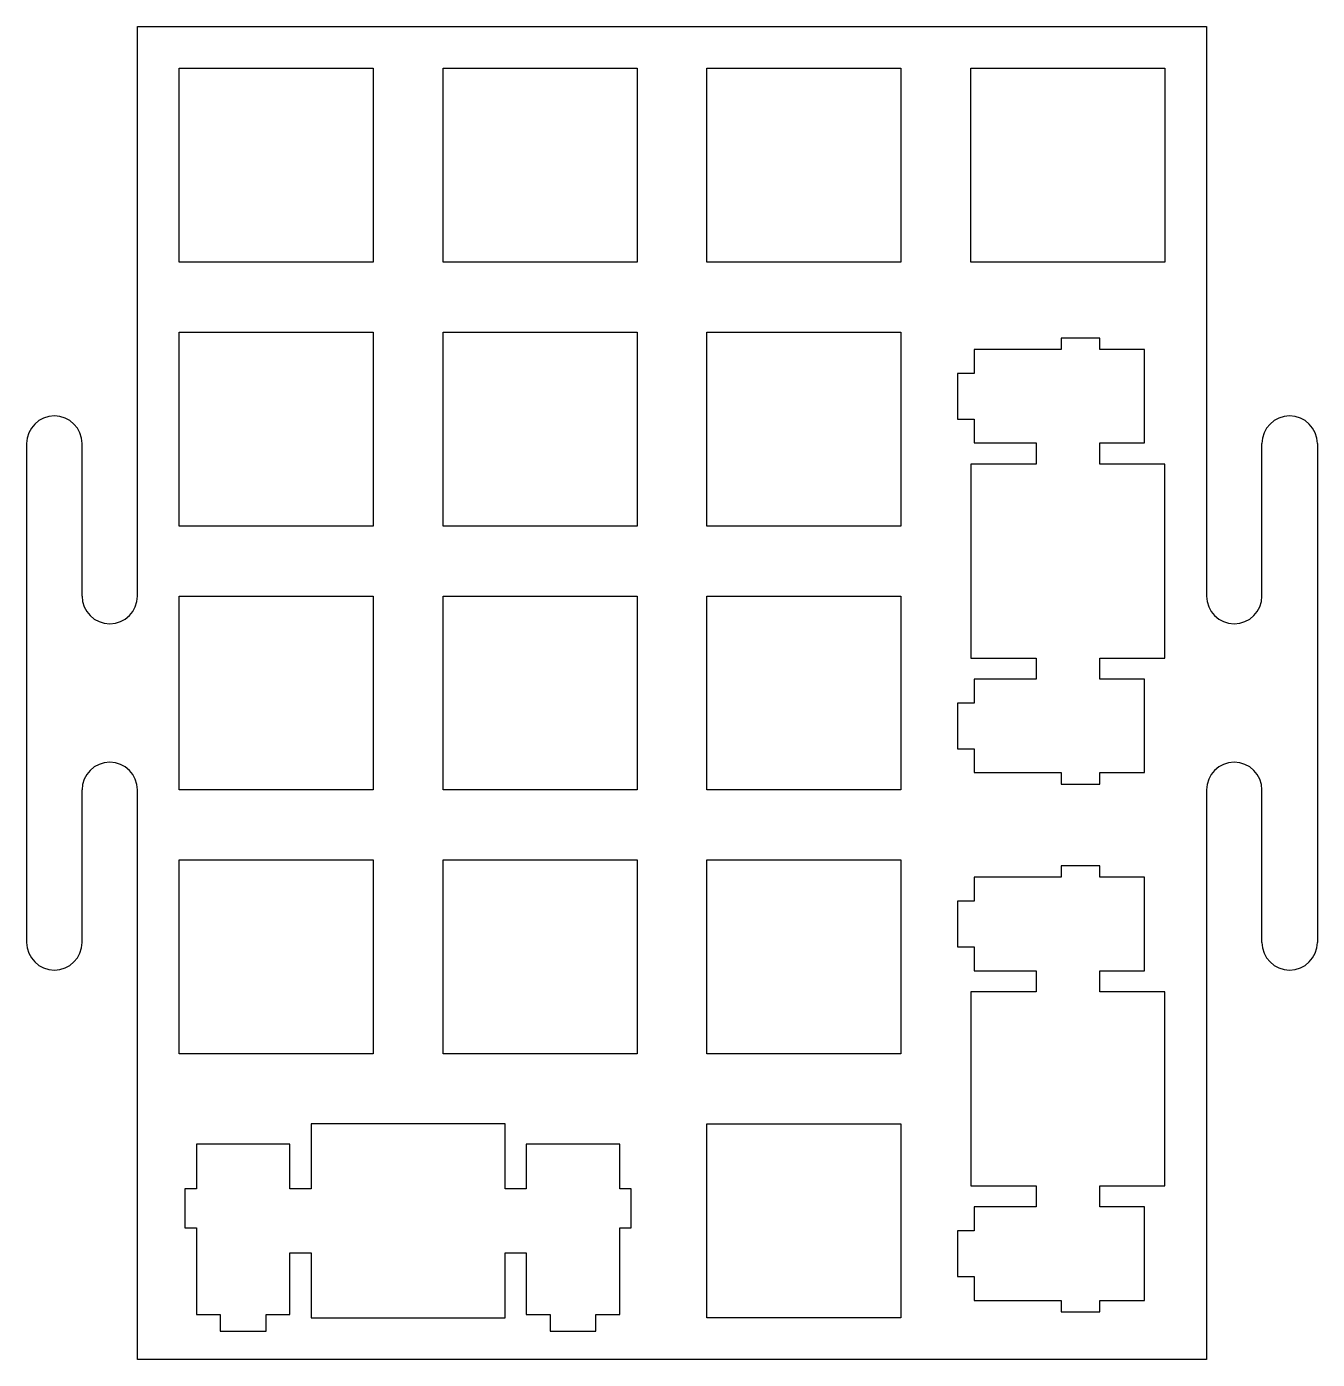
# Model space of a CAD drawing. Extents: x -8.4 to 84.8, y -0.2 to 96.
import ezdxf

# ---------------------------------------------------------------- set-up
doc = ezdxf.new("R2010")
doc.units = 0
doc.header["$MEASUREMENT"] = 0

msp = doc.modelspace()

# ---------------------------------------------------------------- linework, layer by layer
at = {"color": 0}
for p, q in [((-0.38035, 95.9831), (76.769, 95.9831)), ((-0.38035, 54.88337), (-0.38035, 95.9831)), ((76.769, 95.9831), (76.769, 54.88337)), ((2.61965, 92.9831), (16.6192, 92.9831)), ((2.61965, 78.9838), (2.61965, 92.9831)), ((16.6192, 92.9831), (16.6192, 78.9838)), ((21.6697, 92.9831), (35.669, 92.9831)), ((21.6697, 78.9838), (21.6697, 92.9831)), ((35.669, 92.9831), (35.669, 78.9838)), ((40.7197, 92.9831), (54.719, 92.9831)), ((40.7197, 78.9838), (40.7197, 92.9831)), ((54.719, 92.9831), (54.719, 78.9838)), ((59.7697, 92.9831), (73.769, 92.9831)), ((59.7697, 78.9838), (59.7697, 92.9831)), ((73.769, 92.9831), (73.769, 78.9838)), ((16.6192, 78.9838), (2.61965, 78.9838)), ((35.669, 78.9838), (21.6697, 78.9838)), ((54.719, 78.9838), (40.7197, 78.9838)), ((73.769, 78.9838), (59.7697, 78.9838)), ((2.61965, 73.9331), (16.6192, 73.9331)), ((2.61965, 59.9338), (2.61965, 73.9331)), ((16.6192, 73.9331), (16.6192, 59.9338)), ((21.6697, 73.9331), (35.669, 73.9331)), ((21.6697, 59.9338), (21.6697, 73.9331)), ((35.669, 73.9331), (35.669, 59.9338)), ((40.7197, 73.9331), (54.719, 73.9331)), ((40.7197, 59.9338), (40.7197, 73.9331)), ((54.719, 73.9331), (54.719, 59.9338)), ((66.27, 73.5087), (66.27, 72.6832)), ((69.07, 73.5087), (66.27, 73.5087)), ((69.07, 72.6832), (69.07, 73.5087)), ((66.27, 72.6832), (59.9997, 72.6832)), ((59.9997, 72.6832), (59.9997, 70.9581)), ((72.3, 72.6832), (69.07, 72.6832)), ((72.3, 65.9335), (72.3, 72.6832)), ((59.9997, 70.9581), (58.7996, 70.9581)), ((58.7996, 70.9581), (58.7996, 67.6589)), ((58.7996, 67.6589), (59.9997, 67.6589)), ((59.9997, 67.6589), (59.9997, 65.9335)), ((59.9997, 65.9335), (64.4701, 65.9335)), ((64.4701, 65.9335), (64.4701, 64.4081)), ((69.07, 64.4081), (69.07, 65.9335)), ((69.07, 65.9335), (72.3, 65.9335)), ((64.4701, 64.4081), (59.7697, 64.4081)), ((59.7697, 64.4081), (59.7697, 50.4088)), ((73.769, 64.4081), (69.07, 64.4081)), ((73.769, 50.4088), (73.769, 64.4081)), ((16.6192, 59.9338), (2.61965, 59.9338)), ((35.669, 59.9338), (21.6697, 59.9338)), ((54.719, 59.9338), (40.7197, 59.9338)), ((2.61965, 54.8831), (16.6192, 54.8831)), ((2.61965, 40.8838), (2.61965, 54.8831)), ((16.6192, 54.8831), (16.6192, 40.8838)), ((21.6697, 54.8831), (35.669, 54.8831)), ((21.6697, 40.8838), (21.6697, 54.8831)), ((35.669, 54.8831), (35.669, 40.8838)), ((40.7197, 54.8831), (54.719, 54.8831)), ((40.7197, 40.8838), (40.7197, 54.8831)), ((54.719, 54.8831), (54.719, 40.8838)), ((59.7697, 50.4088), (64.4701, 50.4088)), ((64.4701, 50.4088), (64.4701, 48.883)), ((69.07, 48.883), (69.07, 50.4088)), ((69.07, 50.4088), (73.769, 50.4088)), ((64.4701, 48.883), (59.9997, 48.883)), ((59.9997, 48.883), (59.9997, 47.1579)), ((72.3, 48.883), (69.07, 48.883)), ((72.3, 42.1337), (72.3, 48.883)), ((59.9997, 47.1579), (58.7996, 47.1579)), ((58.7996, 47.1579), (58.7996, 43.8587)), ((58.7996, 43.8587), (59.9997, 43.8587)), ((59.9997, 43.8587), (59.9997, 42.1337)), ((59.9997, 42.1337), (66.27, 42.1337)), ((66.27, 42.1337), (66.27, 41.3082)), ((69.07, 41.3082), (69.07, 42.1337)), ((69.07, 42.1337), (72.3, 42.1337)), ((-0.38035, -0.21636), (-0.38035, 40.88337)), ((16.6192, 40.8838), (2.61965, 40.8838)), ((35.669, 40.8838), (21.6697, 40.8838)), ((54.719, 40.8838), (40.7197, 40.8838)), ((66.27, 41.3082), (69.07, 41.3082)), ((76.769, 40.88337), (76.769, -0.21636)), ((2.61965, 35.833), (16.6192, 35.833)), ((2.61965, 21.8336), (2.61965, 35.833)), ((16.6192, 35.833), (16.6192, 21.8336)), ((21.6697, 35.833), (35.669, 35.833)), ((21.6697, 21.8336), (21.6697, 35.833)), ((35.669, 35.833), (35.669, 21.8336)), ((40.7197, 35.833), (54.719, 35.833)), ((40.7197, 21.8336), (40.7197, 35.833)), ((54.719, 35.833), (54.719, 21.8336)), ((66.27, 35.4087), (66.27, 34.5833)), ((69.07, 35.4087), (66.27, 35.4087)), ((69.07, 34.5833), (69.07, 35.4087)), ((66.27, 34.5833), (59.9997, 34.5833)), ((59.9997, 34.5833), (59.9997, 32.8579)), ((72.3, 34.5833), (69.07, 34.5833)), ((72.3, 27.8336), (72.3, 34.5833)), ((59.9997, 32.8579), (58.7996, 32.8579)), ((58.7996, 32.8579), (58.7996, 29.5589)), ((58.7996, 29.5589), (59.9997, 29.5589)), ((59.9997, 29.5589), (59.9997, 27.8336)), ((59.9997, 27.8336), (64.4701, 27.8336)), ((64.4701, 27.8336), (64.4701, 26.3081)), ((69.07, 26.3081), (69.07, 27.8336)), ((69.07, 27.8336), (72.3, 27.8336)), ((64.4701, 26.3081), (59.7697, 26.3081)), ((59.7697, 26.3081), (59.7697, 12.3086)), ((73.769, 26.3081), (69.07, 26.3081)), ((73.769, 12.3086), (73.769, 26.3081)), ((16.6192, 21.8336), (2.61965, 21.8336)), ((35.669, 21.8336), (21.6697, 21.8336)), ((54.719, 21.8336), (40.7197, 21.8336)), ((12.1447, 16.7831), (12.1447, 12.0826)), ((26.1441, 16.7831), (12.1447, 16.7831)), ((26.1441, 12.0826), (26.1441, 16.7831)), ((40.7197, 16.7831), (54.719, 16.7831)), ((40.7197, 2.78364), (40.7197, 16.7831)), ((54.719, 16.7831), (54.719, 2.78364)), ((10.6192, 15.3128), (3.86955, 15.3128)), ((3.86955, 15.3128), (3.86955, 12.0826)), ((10.6192, 12.0826), (10.6192, 15.3128)), ((34.4193, 15.3128), (27.6696, 15.3128)), ((27.6696, 15.3128), (27.6696, 12.0826)), ((34.4193, 12.0826), (34.4193, 15.3128)), ((3.86955, 12.0826), (3.04409, 12.0826)), ((3.04409, 12.0826), (3.04409, 9.28384)), ((12.1447, 12.0826), (10.6192, 12.0826)), ((27.6696, 12.0826), (26.1441, 12.0826)), ((35.2447, 12.0826), (34.4193, 12.0826)), ((35.2447, 9.28384), (35.2447, 12.0826)), ((59.7697, 12.3086), (64.4701, 12.3086)), ((64.4701, 12.3086), (64.4701, 10.7831)), ((69.07, 10.7831), (69.07, 12.3086)), ((69.07, 12.3086), (73.769, 12.3086)), ((64.4701, 10.7831), (59.9997, 10.7831)), ((59.9997, 10.7831), (59.9997, 9.05785)), ((72.3, 10.7831), (69.07, 10.7831)), ((72.3, 4.03352), (72.3, 10.7831)), ((3.04409, 9.28384), (3.86955, 9.28384)), ((3.86955, 9.28384), (3.86955, 3.01377)), ((34.4193, 3.01377), (34.4193, 9.28384)), ((34.4193, 9.28384), (35.2447, 9.28384)), ((59.9997, 9.05785), (58.7996, 9.05785)), ((58.7996, 9.05785), (58.7996, 5.75881)), ((10.6192, 3.01377), (10.6192, 7.48273)), ((10.6192, 7.48273), (12.1447, 7.48273)), ((12.1447, 7.48273), (12.1447, 2.78364)), ((26.1441, 2.78364), (26.1441, 7.48273)), ((26.1441, 7.48273), (27.6696, 7.48273)), ((27.6696, 7.48273), (27.6696, 3.01377)), ((58.7996, 5.75881), (59.9997, 5.75881)), ((59.9997, 5.75881), (59.9997, 4.03352)), ((59.9997, 4.03352), (66.27, 4.03352)), ((66.27, 4.03352), (66.27, 3.20807)), ((69.07, 3.20807), (69.07, 4.03352)), ((69.07, 4.03352), (72.3, 4.03352)), ((3.86955, 3.01377), (5.59484, 3.01377)), ((5.59484, 3.01377), (5.59484, 1.8135)), ((8.89385, 1.8135), (8.89385, 3.01377)), ((8.89385, 3.01377), (10.6192, 3.01377)), ((27.6696, 3.01377), (29.3949, 3.01377)), ((29.3949, 3.01377), (29.3949, 1.8135)), ((32.694, 1.8135), (32.694, 3.01377)), ((32.694, 3.01377), (34.4193, 3.01377)), ((66.27, 3.20807), (69.07, 3.20807)), ((12.1447, 2.78364), (26.1441, 2.78364)), ((54.719, 2.78364), (40.7197, 2.78364)), ((5.59484, 1.8135), (8.89385, 1.8135)), ((29.3949, 1.8135), (32.694, 1.8135)), ((76.769, -0.21636), (-0.38035, -0.21636))]:
    msp.add_line(p, q, dxfattribs=at)
at = {"linetype": 'Continuous'}
for p, q in [((-6.38035, 67.88337), (-6.38035, 67.88337)), ((82.769, 67.88337), (82.769, 67.88337)), ((-8.38035, 65.88337), (-8.38035, 29.88337)), ((-4.38035, 54.88337), (-4.38035, 65.88337)), ((80.769, 54.88337), (80.769, 65.88337)), ((84.769, 65.88337), (84.769, 29.88337)), ((-2.38035, 52.88337), (-2.38035, 52.88337)), ((78.769, 52.88337), (78.769, 52.88337)), ((-2.38035, 42.88337), (-2.38035, 42.88337)), ((78.769, 42.88337), (78.769, 42.88337)), ((-4.38035, 29.88337), (-4.38035, 40.88337)), ((80.769, 29.88337), (80.769, 40.88337)), ((-6.38035, 27.88337), (-6.38035, 27.88337)), ((82.769, 27.88337), (82.769, 27.88337))]:
    msp.add_line(p, q, dxfattribs=at)
for centre, start, end in [((-6.38035, 65.88337), 90, 180), ((-6.38035, 65.88337), 0, 90), ((82.769, 65.88337), 90, 180), ((82.769, 65.88337), 0, 90), ((-2.38035, 54.88337), 180, 270), ((-2.38035, 54.88337), 270, 0), ((78.769, 54.88337), 180, 270), ((78.769, 54.88337), 270, 0), ((-2.38035, 40.88337), 90, 180), ((-2.38035, 40.88337), 0, 90), ((78.769, 40.88337), 90, 180), ((78.769, 40.88337), 0, 90), ((-6.38035, 29.88337), 180, 270), ((-6.38035, 29.88337), 270, 0), ((82.769, 29.88337), 180, 270), ((82.769, 29.88337), 270, 0)]:
    msp.add_arc(centre, 2, start, end, dxfattribs=at)

doc.saveas('drawing.dxf')
